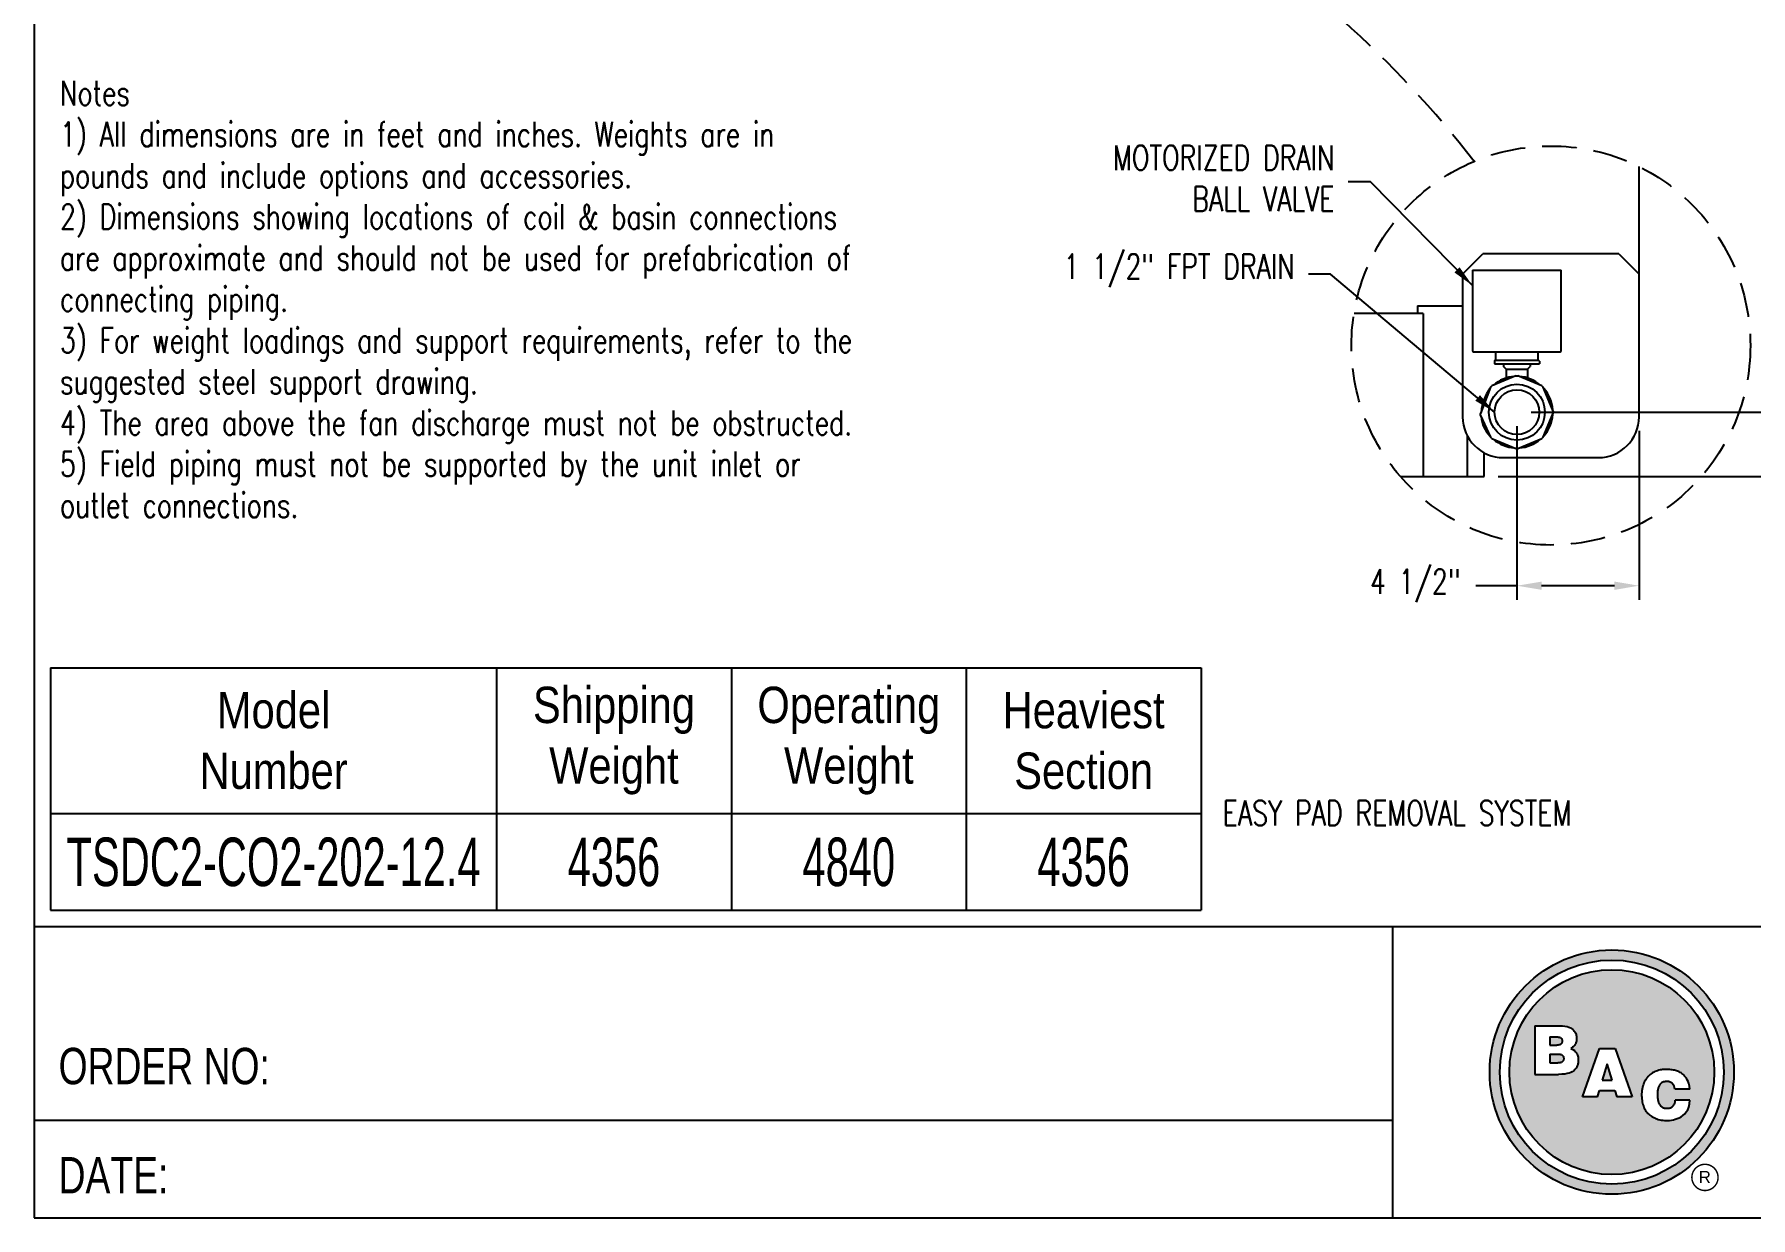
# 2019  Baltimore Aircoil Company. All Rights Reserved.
# Model space of a CAD drawing. Header units: millimetres. Extents: x 16200 to 32328, y 19251 to 29476.
# Drawn here: x 16200.5 to 16516.4, y 19250.6 to 19468.4 of the extents above; entities that cross this region are included whole.
import ezdxf
from ezdxf.enums import TextEntityAlignment as Align

# ---------------------------------------------------------------- set-up
doc = ezdxf.new("R2010")
doc.units = ezdxf.units.MM
doc.header["$LTSCALE"] = 5
doc.linetypes.add('HIDDEN', pattern=[9.525, 6.35, -3.175])
for name, color, linetype in [('PAD-REMOVAL', 3, 'Continuous'), ('RECIRCULATION-CONTROL', 3, 'Continuous'), ('TEXT', 4, 'Continuous')]:
    doc.layers.add(name, color=color, linetype=linetype)
doc.styles.add('BAC', font='swissk.ttf')
doc.styles.add('BACtblk', font='swisscl.ttf')
doc.styles.add('BACtblkBold', font='swissck.ttf')
doc.styles.add('SUBMITTAL', font='romans.shx', dxfattribs={"width": 0.75})
doc.styles.add('SUBTTF', font='ARIALN.TTF')
doc.dimstyles.new('SUBMITTAL', dxfattribs={"dimtxt": 0.09375, "dimasz": 0.09375, "dimexe": 0.03125, "dimexo": 0.0625, "dimgap": 0.0625, "dimtad": 0, "dimdec": 4, "dimzin": 4, "dimdsep": 46, "dimlunit": 4, "dimtxsty": 'SUBMITTAL', "dimcen": 0.09375, "dimclre": 6, "dimadec": 0, "dimazin": 0, "dimtfac": 1, "dimtdec": 0, "dimtofl": 0, "dimtmove": 0, "dimatfit": 3, "dimfxl": 0, "dimfrac": 2, "dimtolj": 1, "dimtzin": 4, "dimarcsym": 0})

# ---------------------------------------------------------------- blocks, each defined once
blk = doc.blocks.new('BORDER')
for p, q in [((0, 1), (0, 0)), ((0, 0), (1, 0))]:
    blk.add_line(p, q)
blk = doc.blocks.new('model weights')
for p, q in [((3, 43), (3, 3)), ((3, 43), (192.92, 43)), ((76.62, 43), (76.62, 3)), ((115.38, 43), (115.38, 3)), ((154.15, 43), (154.15, 3)), ((192.92, 43), (192.92, 3)), ((3, 19), (192.92, 19)), ((3, 3), (192.92, 3))]:
    blk.add_line(p, q)
at = {"layer": 'TEXT', "char_height": 6, "attachment_point": 5, "style": 'SUBTTF'}
for s, insert, width in [('Shipping\\PWeight', (96, 31), 52.9286), ('Operating\\PWeight', (134.77, 31), 52.9286), ('Model\\PNumber', (39.81, 31), 32.4424), ('Heaviest\\PSection', (173.54, 31), 52.9286)]:
    blk.add_mtext(s, dxfattribs=dict(at, insert=insert, width=width))
at = {"layer": 'TEXT', "style": 'SUBTTF', "width": 0.75}
for tag, p in [('MODELNUM', (39.81, 11)), ('SHIPWEIGHT', (96, 11)), ('OPWEIGHT', (134.77, 11)), ('HVYWEIGHT', (173.54, 11))]:
    blk.add_attdef(tag, text='', height=8, dxfattribs=at).set_placement(p, align=Align.MIDDLE_CENTER)
blk = doc.blocks.new('*D49')
at = {"layer": 'RECIRCULATION-CONTROL', "color": 6, "lineweight": -2}
for p, q in [((16473.36, 19396.26), (16473.36, 19364.32)), ((16495.86, 19395.4), (16495.86, 19364.32))]:
    blk.add_line(p, q, dxfattribs=at)
at = {"layer": 'RECIRCULATION-CONTROL', "color": 3, "lineweight": -2}
for p, q in [((16473.36, 19366.92), (16465.78, 19366.92)), ((16491.31, 19366.92), (16477.91, 19366.92))]:
    blk.add_line(p, q, dxfattribs=at)
at = {"layer": 'RECIRCULATION-CONTROL', "color": 3}
for points in [[(16477.91, 19367.68), (16477.91, 19366.16), (16473.36, 19366.92)], [(16491.31, 19367.68), (16491.31, 19366.16), (16495.86, 19366.92)]]:
    blk.add_solid(points, dxfattribs=at)
at = {"layer": 'RECIRCULATION-CONTROL', "color": 3, "insert": (16454.65, 19366.92), "char_height": 4.55, "attachment_point": 5, "style": 'SUBMITTAL'}
blk.add_mtext('\\A1;4 1/2"', dxfattribs=at)
blk = doc.blocks.new('*D50')
at = {"layer": 'RECIRCULATION-CONTROL', "color": 3, "lineweight": -2}
for p, q in [((16530, 19403.41), (16530, 19410.99)), ((16530, 19382.48), (16530, 19377.93))]:
    blk.add_line(p, q, dxfattribs=at)
at = {"layer": 'RECIRCULATION-CONTROL', "color": 6, "lineweight": -2}
for p, q in [((16475.96, 19398.86), (16532.6, 19398.86)), ((16469.93, 19387.03), (16532.6, 19387.03))]:
    blk.add_line(p, q, dxfattribs=at)
at = {"layer": 'RECIRCULATION-CONTROL', "color": 3}
for points in [[(16529.24, 19403.41), (16530.76, 19403.41), (16530, 19398.86)], [(16529.24, 19382.48), (16530.76, 19382.48), (16530, 19387.03)]]:
    blk.add_solid(points, dxfattribs=at)
at = {"layer": 'RECIRCULATION-CONTROL', "color": 3, "insert": (16530, 19422.13), "char_height": 4.55, "attachment_point": 5, "rotation": 90, "style": 'SUBMITTAL'}
blk.add_mtext('\\A1;2 3/8"', dxfattribs=at)
blk = doc.blocks.new('bacstblk')
h = blk.add_hatch(color=150)
h.dxf.hatch_style = 1
h.paths.add_polyline_path([(3.7506, 0.375, 1), (4.3799, 0.375, 1)])
h.paths.add_polyline_path([(4.3539, 0.375, -1), (3.7765, 0.375, -1)], flags=16)
h.paths.add_polyline_path([(4.3291, 0.375, -1), (3.8014, 0.375, -1)], flags=0)
h.paths.add_polyline_path([(3.943, 0.4942), (3.9603, 0.4889), (3.9714, 0.4784), (3.9755, 0.4618), (3.9722, 0.4467), (3.9609, 0.436), (3.974, 0.427), (3.9786, 0.415), (3.9789, 0.3973), (3.9729, 0.3838), (3.9613, 0.374), (3.9476, 0.3704), (3.9345, 0.3692), (3.8665, 0.3692), (3.8665, 0.4942)], flags=0)
h.paths.add_polyline_path([(4.0335, 0.4361), (4.0742, 0.4361), (4.1177, 0.3111), (4.0779, 0.3111), (4.0731, 0.3277), (4.0333, 0.3277), (4.0286, 0.3111), (3.9895, 0.3111)], flags=0)
h.paths.add_polyline_path([(4.1681, 0.3721), (4.1826, 0.3792), (4.1988, 0.3822), (4.2152, 0.3818), (4.233, 0.3787), (4.246, 0.3717), (4.2575, 0.3605), (4.2641, 0.3456), (4.266, 0.3315), (4.2275, 0.3315), (4.227, 0.3353), (4.2262, 0.3385), (4.2251, 0.3412), (4.2237, 0.3434), (4.2223, 0.3451), (4.2207, 0.3465), (4.2191, 0.3476), (4.2174, 0.3485), (4.2158, 0.3493), (4.2143, 0.3499), (4.2128, 0.3503), (4.2112, 0.3506), (4.2097, 0.3509), (4.2082, 0.351), (4.2066, 0.351), (4.205, 0.3509), (4.2033, 0.3507), (4.2016, 0.3504), (4.1999, 0.3501), (4.1982, 0.3496), (4.1965, 0.3489), (4.1949, 0.3482), (4.1933, 0.3472), (4.1919, 0.3461), (4.1905, 0.3449), (4.1893, 0.3434), (4.1882, 0.3418), (4.1873, 0.3401), (4.1864, 0.3384), (4.1856, 0.3365), (4.185, 0.3347), (4.1844, 0.3328), (4.184, 0.3309), (4.1836, 0.329), (4.1833, 0.3272), (4.1831, 0.3253), (4.183, 0.3234), (4.1829, 0.3216), (4.1828, 0.3197), (4.1828, 0.3178), (4.1828, 0.3158), (4.1829, 0.3139), (4.1829, 0.3119), (4.1831, 0.31), (4.1832, 0.308), (4.1834, 0.3061), (4.1837, 0.3043), (4.184, 0.3025), (4.1844, 0.3007), (4.1848, 0.299), (4.1853, 0.2974), (4.1859, 0.2959), (4.1865, 0.2944), (4.1872, 0.293), (4.188, 0.2917), (4.1889, 0.2904), (4.1899, 0.2893), (4.1909, 0.2882), (4.192, 0.2871), (4.1932, 0.2862), (4.1944, 0.2853), (4.1956, 0.2846), (4.1969, 0.2839), (4.1981, 0.2834), (4.1994, 0.2829), (4.2007, 0.2825), (4.2019, 0.2822), (4.2032, 0.282), (4.2045, 0.2819), (4.2057, 0.2818), (4.207, 0.2818), (4.2083, 0.2818), (4.2096, 0.2819), (4.211, 0.282), (4.2123, 0.2821), (4.2137, 0.2824), (4.2151, 0.2828), (4.2165, 0.2833), (4.2179, 0.284), (4.2194, 0.2848), (4.2209, 0.2858), (4.2224, 0.2871), (4.2239, 0.2886), (4.2252, 0.2905), (4.2264, 0.2927), (4.2274, 0.2954), (4.2282, 0.2986), (4.2286, 0.3024), (4.2667, 0.3024), (4.2652, 0.2888), (4.2582, 0.2721), (4.2446, 0.26), (4.229, 0.2531), (4.2146, 0.2503), (4.1987, 0.2502), (4.1812, 0.2537), (4.1655, 0.2618), (4.1537, 0.2735), (4.1468, 0.2865), (4.1431, 0.3002), (4.1418, 0.3168), (4.1433, 0.3339), (4.1484, 0.3494), (4.1569, 0.3625)], flags=0)
h = blk.add_hatch(color=150)
h.dxf.hatch_style = 1
h.paths.add_polyline_path([(3.8014, 0.375, 1), (4.3291, 0.375, 1)])
h.paths.add_polyline_path([(4.0742, 0.4361), (4.1177, 0.3111), (4.0779, 0.3111), (4.0731, 0.3277), (4.0333, 0.3277), (4.0286, 0.3111), (3.9895, 0.3111), (4.0335, 0.4361)], flags=16)
h.paths.add_polyline_path([(3.974, 0.427), (3.9786, 0.415), (3.9789, 0.3973), (3.9729, 0.3838), (3.9613, 0.374), (3.9476, 0.3704), (3.9345, 0.3692), (3.8665, 0.3692), (3.8665, 0.4942), (3.943, 0.4942), (3.9603, 0.4889), (3.9714, 0.4784), (3.9755, 0.4618), (3.9722, 0.4467), (3.9609, 0.436)], flags=16)
h.paths.add_polyline_path([(4.266, 0.3315), (4.2275, 0.3315), (4.227, 0.3353), (4.2262, 0.3385), (4.2251, 0.3412), (4.2237, 0.3434), (4.2223, 0.3451), (4.2207, 0.3465), (4.2191, 0.3476), (4.2174, 0.3485), (4.2158, 0.3493), (4.2143, 0.3499), (4.2128, 0.3503), (4.2112, 0.3506), (4.2097, 0.3509), (4.2082, 0.351), (4.2066, 0.351), (4.205, 0.3509), (4.2033, 0.3507), (4.2016, 0.3504), (4.1999, 0.3501), (4.1982, 0.3496), (4.1965, 0.3489), (4.1949, 0.3482), (4.1933, 0.3472), (4.1919, 0.3461), (4.1905, 0.3449), (4.1893, 0.3434), (4.1882, 0.3418), (4.1873, 0.3401), (4.1864, 0.3384), (4.1856, 0.3365), (4.185, 0.3347), (4.1844, 0.3328), (4.184, 0.3309), (4.1836, 0.329), (4.1833, 0.3272), (4.1831, 0.3253), (4.183, 0.3234), (4.1829, 0.3216), (4.1828, 0.3197), (4.1828, 0.3178), (4.1828, 0.3158), (4.1829, 0.3139), (4.1829, 0.3119), (4.1831, 0.31), (4.1832, 0.308), (4.1834, 0.3061), (4.1837, 0.3043), (4.184, 0.3025), (4.1844, 0.3007), (4.1848, 0.299), (4.1853, 0.2974), (4.1859, 0.2959), (4.1865, 0.2944), (4.1872, 0.293), (4.188, 0.2917), (4.1889, 0.2904), (4.1899, 0.2893), (4.1909, 0.2882), (4.192, 0.2871), (4.1932, 0.2862), (4.1944, 0.2853), (4.1956, 0.2846), (4.1969, 0.2839), (4.1981, 0.2834), (4.1994, 0.2829), (4.2007, 0.2825), (4.2019, 0.2822), (4.2032, 0.282), (4.2045, 0.2819), (4.2057, 0.2818), (4.207, 0.2818), (4.2083, 0.2818), (4.2096, 0.2819), (4.211, 0.282), (4.2123, 0.2821), (4.2137, 0.2824), (4.2151, 0.2828), (4.2165, 0.2833), (4.2179, 0.284), (4.2194, 0.2848), (4.2209, 0.2858), (4.2224, 0.2871), (4.2239, 0.2886), (4.2252, 0.2905), (4.2264, 0.2927), (4.2274, 0.2954), (4.2282, 0.2986), (4.2286, 0.3024), (4.2667, 0.3024), (4.2652, 0.2888), (4.2582, 0.2721), (4.2446, 0.26), (4.229, 0.2531), (4.2146, 0.2503), (4.1987, 0.2502), (4.1812, 0.2537), (4.1655, 0.2618), (4.1537, 0.2735), (4.1468, 0.2865), (4.1431, 0.3002), (4.1418, 0.3168), (4.1433, 0.3339), (4.1484, 0.3494), (4.1569, 0.3625), (4.1681, 0.3721), (4.1826, 0.3792), (4.1988, 0.3822), (4.2152, 0.3818), (4.233, 0.3787), (4.246, 0.3717), (4.2575, 0.3605), (4.2641, 0.3456)], flags=16)
h = blk.add_hatch(color=150)
h.dxf.hatch_style = 1
h.paths.add_polyline_path([(3.9339, 0.4471), (3.9348, 0.4479), (3.9355, 0.4488), (3.936, 0.4497), (3.9364, 0.4506), (3.9368, 0.4515), (3.937, 0.4524), (3.9372, 0.4533), (3.9373, 0.4542), (3.9373, 0.4552), (3.9373, 0.4561), (3.9372, 0.457), (3.937, 0.458), (3.9368, 0.4589), (3.9365, 0.4598), (3.9362, 0.4606), (3.9358, 0.4615), (3.9352, 0.4622), (3.9346, 0.4629), (3.9339, 0.4635), (3.933, 0.464), (3.932, 0.4645), (3.9308, 0.4648), (3.9294, 0.4651), (3.9277, 0.4654), (3.9258, 0.4656), (3.9236, 0.4658), (3.921, 0.4659), (3.9054, 0.4659), (3.9054, 0.4445), (3.9237, 0.4445), (3.9267, 0.4447), (3.9292, 0.4452), (3.9312, 0.4457), (3.9327, 0.4464)])
h.paths.add_polyline_path([(3.9412, 0.4083), (3.9413, 0.4092), (3.9413, 0.4102), (3.9412, 0.4112), (3.9411, 0.4122), (3.941, 0.4132), (3.9407, 0.4142), (3.9403, 0.4152), (3.9398, 0.4161), (3.9393, 0.417), (3.9385, 0.4178), (3.9377, 0.4186), (3.9366, 0.4193), (3.9354, 0.42), (3.9339, 0.4205), (3.932, 0.4209), (3.9299, 0.4213), (3.9273, 0.4215), (3.9243, 0.4215), (3.9054, 0.4215), (3.9054, 0.3986), (3.9265, 0.3986), (3.9293, 0.3988), (3.9317, 0.3992), (3.9336, 0.3997), (3.9352, 0.4002), (3.9365, 0.4008), (3.9376, 0.4015), (3.9384, 0.4023), (3.9391, 0.403), (3.9396, 0.4038), (3.9401, 0.4047), (3.9405, 0.4055), (3.9408, 0.4064), (3.941, 0.4073)])
h.paths.add_polyline_path([(4.0534, 0.3968), (4.0405, 0.3539), (4.0658, 0.3539)])
for p, q in [((0, 0.75), (10, 0.75)), ((3.5, 0.75), (3.5, 0)), ((3.5, 0.25), (0, 0.25))]:
    blk.add_line(p, q)
at = {"color": 150}
for p, q in [((3.8665, 0.4942), (3.9302, 0.4942)), ((3.8665, 0.4942), (3.8665, 0.3692)), ((3.9054, 0.4659), (3.9054, 0.4445)), ((3.9054, 0.4659), (3.921, 0.4659)), ((3.9054, 0.4445), (3.9237, 0.4445)), ((3.9054, 0.4215), (3.9054, 0.3986)), ((3.9054, 0.4215), (3.9243, 0.4215)), ((3.9054, 0.3986), (3.9265, 0.3986)), ((3.9895, 0.3111), (4.0335, 0.4361)), ((4.0335, 0.4361), (4.0742, 0.4361)), ((4.0742, 0.4361), (4.1177, 0.3111)), ((3.8665, 0.3692), (3.9279, 0.3692)), ((4.0534, 0.3968), (4.0405, 0.3539)), ((4.0405, 0.3539), (4.0658, 0.3539)), ((4.0658, 0.3539), (4.0534, 0.3968)), ((4.0286, 0.3111), (3.9895, 0.3111)), ((4.0286, 0.3111), (4.0333, 0.3277)), ((4.0333, 0.3277), (4.0731, 0.3277)), ((4.0731, 0.3277), (4.0779, 0.3111)), ((4.1177, 0.3111), (4.0779, 0.3111)), ((4.266, 0.3315), (4.2275, 0.3315)), ((4.2667, 0.3024), (4.2286, 0.3024))]:
    blk.add_line(p, q, dxfattribs=at)
for points in [[(3.9302, 0.4942), (3.9378, 0.494), (3.9442, 0.4933), (3.9498, 0.4922), (3.9544, 0.4907), (3.9584, 0.489), (3.9617, 0.4871), (3.9644, 0.4851), (3.9666, 0.4829), (3.9685, 0.4808), (3.97, 0.4786), (3.9713, 0.4764), (3.9722, 0.4742), (3.973, 0.4719), (3.9735, 0.4697), (3.9739, 0.4675), (3.9742, 0.4654), (3.9744, 0.4632), (3.9744, 0.4611), (3.9744, 0.459), (3.9743, 0.4569), (3.974, 0.4548), (3.9735, 0.4529), (3.9729, 0.4509), (3.9722, 0.449), (3.9712, 0.4471), (3.97, 0.4454), (3.9687, 0.4436), (3.9672, 0.442), (3.9655, 0.4404), (3.9637, 0.4389), (3.9617, 0.4374), (3.9595, 0.4361)], [(3.921, 0.4659), (3.9236, 0.4658), (3.9258, 0.4656), (3.9277, 0.4654), (3.9294, 0.4651), (3.9308, 0.4648), (3.932, 0.4645), (3.933, 0.464), (3.9339, 0.4635), (3.9346, 0.4629), (3.9352, 0.4622), (3.9358, 0.4615), (3.9362, 0.4606), (3.9365, 0.4598), (3.9368, 0.4589), (3.937, 0.458), (3.9372, 0.457), (3.9373, 0.4561), (3.9373, 0.4552), (3.9373, 0.4542), (3.9372, 0.4533), (3.937, 0.4524), (3.9368, 0.4515), (3.9364, 0.4506), (3.936, 0.4497), (3.9355, 0.4488), (3.9348, 0.4479), (3.9339, 0.4471), (3.9327, 0.4464), (3.9312, 0.4457), (3.9292, 0.4452), (3.9267, 0.4447), (3.9237, 0.4445)], [(3.9243, 0.4215), (3.9273, 0.4215), (3.9299, 0.4213), (3.932, 0.4209), (3.9339, 0.4205), (3.9354, 0.42), (3.9366, 0.4193), (3.9377, 0.4186), (3.9385, 0.4178), (3.9393, 0.417), (3.9398, 0.4161), (3.9403, 0.4152), (3.9407, 0.4142), (3.941, 0.4132), (3.9411, 0.4122), (3.9412, 0.4112), (3.9413, 0.4102), (3.9413, 0.4092), (3.9412, 0.4083), (3.941, 0.4073), (3.9408, 0.4064), (3.9405, 0.4055), (3.9401, 0.4047), (3.9396, 0.4038), (3.9391, 0.403), (3.9384, 0.4023), (3.9376, 0.4015), (3.9365, 0.4008), (3.9352, 0.4002), (3.9336, 0.3997), (3.9317, 0.3992), (3.9293, 0.3988), (3.9265, 0.3986)], [(3.9595, 0.4361), (3.9648, 0.4333), (3.9689, 0.4305), (3.972, 0.4276), (3.9744, 0.4247), (3.976, 0.4218), (3.9771, 0.4188), (3.9778, 0.416), (3.9783, 0.4132), (3.9786, 0.4106), (3.9787, 0.408), (3.9787, 0.4056), (3.9787, 0.4033), (3.9785, 0.401), (3.9782, 0.3989), (3.9778, 0.3968), (3.9773, 0.3948), (3.9767, 0.3928), (3.976, 0.3909), (3.9752, 0.389), (3.9742, 0.3871), (3.973, 0.3852), (3.9716, 0.3834), (3.9699, 0.3815), (3.968, 0.3796), (3.9657, 0.3777), (3.963, 0.3758), (3.9596, 0.374), (3.9555, 0.3724), (3.9504, 0.3711), (3.9442, 0.3701), (3.9367, 0.3694), (3.9279, 0.3692)], [(4.266, 0.3315), (4.265, 0.339), (4.2636, 0.3453), (4.2619, 0.3507), (4.2598, 0.3552), (4.2576, 0.3591), (4.2553, 0.3623), (4.2528, 0.365), (4.2504, 0.3674), (4.2481, 0.3694), (4.2458, 0.3712), (4.2436, 0.3728), (4.2413, 0.3742), (4.2391, 0.3754), (4.2368, 0.3765), (4.2344, 0.3774), (4.2319, 0.3783), (4.2294, 0.379), (4.2267, 0.3797), (4.2239, 0.3803), (4.2211, 0.3808), (4.2181, 0.3812), (4.2151, 0.3816), (4.212, 0.3818), (4.2089, 0.382), (4.2058, 0.382), (4.2026, 0.382), (4.1994, 0.3818), (4.1962, 0.3815), (4.1929, 0.3811), (4.1896, 0.3805), (4.1863, 0.3797), (4.183, 0.3787), (4.1797, 0.3776), (4.1765, 0.3762), (4.1732, 0.3746), (4.1701, 0.3729), (4.167, 0.3709), (4.164, 0.3686), (4.1612, 0.3662), (4.1585, 0.3636), (4.156, 0.3607), (4.1537, 0.3576), (4.1516, 0.3543), (4.1497, 0.3509), (4.148, 0.3472), (4.1465, 0.3435), (4.1452, 0.3396), (4.1441, 0.3355), (4.1433, 0.3314), (4.1427, 0.3272), (4.1423, 0.3229), (4.1421, 0.3187), (4.1421, 0.3145), (4.1423, 0.3103), (4.1426, 0.3063), (4.1431, 0.3024), (4.1437, 0.2986), (4.1445, 0.295), (4.1454, 0.2916), (4.1465, 0.2883), (4.1477, 0.2852), (4.149, 0.2822), (4.1506, 0.2793), (4.1523, 0.2765), (4.1541, 0.2738), (4.1562, 0.2713), (4.1584, 0.2688), (4.1607, 0.2665), (4.1633, 0.2643), (4.1659, 0.2623), (4.1687, 0.2604), (4.1717, 0.2586), (4.1748, 0.257), (4.178, 0.2556), (4.1814, 0.2543), (4.185, 0.2532), (4.1887, 0.2522), (4.1925, 0.2514), (4.1965, 0.2509), (4.2007, 0.2504), (4.2051, 0.2502), (4.2096, 0.2502), (4.2142, 0.2505), (4.219, 0.2511), (4.2238, 0.2521), (4.2287, 0.2534), (4.2337, 0.2551), (4.2387, 0.2573), (4.2437, 0.2601), (4.2485, 0.2634), (4.2531, 0.2675), (4.2572, 0.2724), (4.2608, 0.2782), (4.2637, 0.2851), (4.2657, 0.2931), (4.2667, 0.3024)], [(4.2275, 0.3315), (4.227, 0.3353), (4.2262, 0.3385), (4.2251, 0.3412), (4.2237, 0.3434), (4.2223, 0.3451), (4.2207, 0.3465), (4.2191, 0.3476), (4.2174, 0.3485), (4.2158, 0.3493), (4.2143, 0.3499), (4.2128, 0.3503), (4.2112, 0.3506), (4.2097, 0.3509), (4.2082, 0.351), (4.2066, 0.351), (4.205, 0.3509), (4.2033, 0.3507), (4.2016, 0.3504), (4.1999, 0.3501), (4.1982, 0.3496), (4.1965, 0.3489), (4.1949, 0.3482), (4.1933, 0.3472), (4.1919, 0.3461), (4.1905, 0.3449), (4.1893, 0.3434), (4.1882, 0.3418), (4.1873, 0.3401), (4.1864, 0.3384), (4.1856, 0.3365), (4.185, 0.3347), (4.1844, 0.3328), (4.184, 0.3309), (4.1836, 0.329), (4.1833, 0.3272), (4.1831, 0.3253), (4.183, 0.3234), (4.1829, 0.3216), (4.1828, 0.3197), (4.1828, 0.3178), (4.1828, 0.3158), (4.1829, 0.3139), (4.1829, 0.3119), (4.1831, 0.31), (4.1832, 0.308), (4.1834, 0.3061), (4.1837, 0.3043), (4.184, 0.3025), (4.1844, 0.3007), (4.1848, 0.299), (4.1853, 0.2974), (4.1859, 0.2959), (4.1865, 0.2944), (4.1872, 0.293), (4.188, 0.2917), (4.1889, 0.2904), (4.1899, 0.2893), (4.1909, 0.2882), (4.192, 0.2871), (4.1932, 0.2862), (4.1944, 0.2853), (4.1956, 0.2846), (4.1969, 0.2839), (4.1981, 0.2834), (4.1994, 0.2829), (4.2007, 0.2825), (4.2019, 0.2822), (4.2032, 0.282), (4.2045, 0.2819), (4.2057, 0.2818), (4.207, 0.2818), (4.2083, 0.2818), (4.2096, 0.2819), (4.211, 0.282), (4.2123, 0.2821), (4.2137, 0.2824), (4.2151, 0.2828), (4.2165, 0.2833), (4.2179, 0.284), (4.2194, 0.2848), (4.2209, 0.2858), (4.2224, 0.2871), (4.2239, 0.2886), (4.2252, 0.2905), (4.2264, 0.2927), (4.2274, 0.2954), (4.2282, 0.2986), (4.2286, 0.3024)]]:
    blk.add_lwpolyline(points, dxfattribs=at)
for radius in [0.3147, 0.2887, 0.2639]:
    blk.add_circle((4.0652, 0.375), radius, dxfattribs=at)
at = {"layer": 'TEXT', "color": 150, "linetype": 'Continuous', "const_width": 0.00375}
blk.add_lwpolyline([(4.2715, 0.1037, 1), (4.339, 0.1037, 1)], format="xyb", close=True, dxfattribs=at)
at = {"layer": 'TEXT', "color": 4, "style": 'BACtblk'}
for s, p in [('ORDER NO:', (0.0625, 0.3438)), ('DATE:', (0.0625, 0.0625))]:
    blk.add_text(s, height=0.09375, dxfattribs=at).set_placement(p)
at = {"layer": 'TEXT', "color": 150, "linetype": 'Continuous', "style": 'BAC'}
blk.add_text('R', height=0.0312, dxfattribs=at).set_placement((4.2891, 0.0891))
at = {"layer": 'TEXT', "color": 4, "style": 'BACtblkBold'}
for tag, height, p in [('MODEL1', 0.1094, (8.25, 0.5715)), ('MODEL2', 0.1094, (8.25, 0.384)), ('DWGNUM', 0.1406, (8.0938, 0.0312))]:
    blk.add_attdef(tag, text='', height=height, dxfattribs=at).set_placement(p, align=Align.CENTER)
for tag, p in [('DESC', (0.0625, 0.5312)), ('ORDER', (0.9643, 0.3438)), ('DATE', (0.5402, 0.0625))]:
    blk.add_attdef(tag, p, '', height=0.125, dxfattribs=at)
blk.add_attdef('REV', text='', height=0.1562, dxfattribs=at).set_placement((9.8438, 0.1562), align=Align.MIDDLE)
at = {"layer": 'TEXT', "color": 4, "style": 'BACtblk', "flags": 1}
blk.add_attdef('DWGBY', (2.0402, 0.0625), '', height=0.0938, dxfattribs=at)

msp = doc.modelspace()

# ---------------------------------------------------------------- linework, layer by layer
at = {"layer": 'RECIRCULATION-CONTROL'}
for p, q in [((16495.8632, 19418.4312), (16495.8632, 19444.0527)), ((16463.3632, 19424.2526), (16467.1132, 19428.0026)), ((16492.1132, 19428.0026), (16467.1132, 19428.0026)), ((16492.1132, 19428.0026), (16495.8632, 19424.2526)), ((16463.3632, 19424.2526), (16463.3632, 19398.0026)), ((16465.1939, 19424.9948), (16465.1939, 19410.1385)), ((16465.1939, 19424.9948), (16481.5325, 19424.9948)), ((16481.5325, 19410.1385), (16481.5325, 19424.9948)), ((16495.8632, 19398.0026), (16495.8632, 19424.2526)), ((16455.0904, 19418.4312), (16455.0904, 19417.0351)), ((16455.0904, 19418.4312), (16463.3632, 19418.4312)), ((16456.0834, 19417.0334), (16443.3745, 19417.0334)), ((16456.0834, 19417.0334), (16456.0834, 19387.0334)), ((16465.3908, 19409.9416), (16481.3356, 19409.9416)), ((16469.2293, 19408.2684), (16469.2293, 19407.7763)), ((16469.2293, 19407.7763), (16477.4971, 19407.7763)), ((16477.3986, 19408.3668), (16469.3278, 19408.3668)), ((16469.4262, 19409.9416), (16469.4262, 19408.3668)), ((16470.9026, 19407.6778), (16470.8041, 19407.7763)), ((16475.8238, 19407.6778), (16475.9223, 19407.7763)), ((16477.3002, 19408.3668), (16477.3002, 19409.9416)), ((16477.4971, 19408.2684), (16477.4971, 19407.7763)), ((16473.1813, 19405.5505), (16468.7615, 19403.7197)), ((16470.9026, 19407.6778), (16470.9026, 19407.2841)), ((16471.3947, 19406.792), (16470.9026, 19407.2841)), ((16471.3947, 19406.792), (16475.3317, 19406.792)), ((16471.3947, 19406.792), (16471.3947, 19405.2281)), ((16473.1813, 19405.5505), (16473.5451, 19405.5505)), ((16477.9649, 19403.7197), (16473.5451, 19405.5505)), ((16475.3317, 19406.792), (16475.8238, 19407.2841)), ((16475.3317, 19406.792), (16475.3317, 19405.2281)), ((16475.8238, 19407.6778), (16475.8238, 19407.2841)), ((16468.5043, 19403.4625), (16466.6736, 19398.6077)), ((16468.5043, 19403.4625), (16468.6329, 19403.5911)), ((16468.6329, 19403.5911), (16468.7615, 19403.7197)), ((16477.9649, 19403.7197), (16478.0935, 19403.5911)), ((16478.0935, 19403.5911), (16478.2221, 19403.4625)), ((16480.0528, 19399.0427), (16478.2221, 19403.4625)), ((16466.6736, 19398.244), (16466.6736, 19398.6077)), ((16478.2221, 19394.2592), (16480.0528, 19398.679)), ((16480.0528, 19399.0427), (16480.0528, 19398.679)), ((16466.6736, 19398.244), (16468.5043, 19394.2592)), ((16464.2084, 19394.5438), (16464.2084, 19387.0334)), ((16468.7615, 19394.002), (16468.5043, 19394.2592)), ((16468.7615, 19394.002), (16473.1813, 19392.1712)), ((16473.5451, 19392.1712), (16473.1813, 19392.1712)), ((16473.5451, 19392.1712), (16477.9649, 19394.002)), ((16478.0935, 19394.1306), (16477.9649, 19394.002)), ((16478.2221, 19394.2592), (16478.0935, 19394.1306)), ((16467.3334, 19387.0334), (16467.3334, 19391.3852)), ((16470.8632, 19390.5026), (16488.3632, 19390.5026)), ((16451.9078, 19387.0334), (16467.3334, 19387.0334))]:
    msp.add_line(p, q, dxfattribs=at)
at = {"layer": 'RECIRCULATION-CONTROL', "linetype": 'HIDDEN', "ltscale": 0.2}
msp.add_circle((16479.6132, 19411.1276), 36.7168, dxfattribs=at)
at = {"layer": 'RECIRCULATION-CONTROL'}
for radius in [5.1476, 4.1142]:
    msp.add_circle((16473.3632, 19398.8609), radius, dxfattribs=at)
at = {"layer": 'RECIRCULATION-CONTROL', "linetype": 'HIDDEN', "ltscale": 0.2}
msp.add_arc((16310.9081, 19325.2533), 195.5466, 37.767853, 79.239965, dxfattribs=at)
at = {"layer": 'RECIRCULATION-CONTROL'}
for centre, radius, start, end in [((16465.3908, 19410.1385), 0.1969, 180, 270), ((16469.3278, 19408.2684), 0.0984, 90, 180), ((16477.3986, 19408.2684), 0.0984, 0, 90), ((16481.3356, 19410.1385), 0.1969, 270, 0), ((16473.3632, 19398.8609), 6.5945, 93.898704, 131.101296), ((16471.001, 19405.2281), 0.3937, 348.905425, 0), ((16473.3632, 19398.8609), 6.5945, 48.898704, 86.101296), ((16475.7254, 19405.2281), 0.3937, 180, 191.094578), ((16474.6599, 19398.4011), 7.8901, 142.575277, 176.561725), ((16473.3632, 19398.8609), 6.5945, 3.898704, 41.101296), ((16473.3632, 19398.8609), 6.5945, 318.898704, 356.101296), ((16470.8632, 19398.0026), 7.5, 180, 270), ((16472.2034, 19398.4038), 5.4362, 184.498074, 225.511767), ((16488.3632, 19398.0026), 7.5, 270, 0), ((16473.3632, 19398.8609), 6.5945, 228.898704, 266.101296), ((16473.3632, 19398.8609), 6.5945, 273.898704, 311.101296)]:
    msp.add_arc(centre, radius, start, end, dxfattribs=at)

# ---------------------------------------------------------------- block references
for name, xscale, yscale, zscale in [('BORDER', 714.2857142856968, 535.7142857142726, 714.2857142856968), ('bacstblk', 71.42857142856968, 71.42857142856968, 71.42857142856968)]:
    msp.add_blockref(name, (16200.4572, 19250.6129), dxfattribs=dict(xscale=xscale, yscale=yscale, zscale=zscale))
at = {"xscale": 1.115, "yscale": 1.115, "zscale": 1.115}
msp.add_blockref('model weights', (16200.1122, 19303.8393), dxfattribs=at).add_auto_attribs({'OPWEIGHT': '4840', 'SHIPWEIGHT': '4356', 'MODELNUM': 'TSDC2-CO2-202-12.4', 'HVYWEIGHT': '4356'})

# ---------------------------------------------------------------- texts
at = {"layer": 'PAD-REMOVAL', "insert": (16419.2216, 19325.0913), "char_height": 4.55, "width": 79.371586, "attachment_point": 4, "style": 'SUBMITTAL'}
msp.add_mtext('EASY PAD REMOVAL SYSTEM', dxfattribs=at)
at = {"layer": 'RECIRCULATION-CONTROL', "char_height": 4.55, "attachment_point": 6, "style": 'SUBMITTAL'}
for s, insert, width in [('MOTORIZED DRAIN BALL VALVE', (16439.7914, 19441.9007), 49.496137), ('1 1/2" FPT DRAIN', (16432.4723, 19424.9233), 48.966633)]:
    msp.add_mtext(s, dxfattribs=dict(at, insert=insert, width=width))
at = {"layer": 'TEXT', "color": 4, "insert": (16205.1858, 19459.8717), "char_height": 4.55, "width": 160, "attachment_point": 1, "style": 'SUBMITTAL'}
msp.add_mtext('Notes\\P1) All dimensions are in feet and inches. Weights are in pounds and include options and accessories.\\P2) Dimensions showing locations of coil & basin connections are approximate and should not be used for prefabrication of connecting piping.\\P3) For weight loadings and support requirements, refer to the suggested steel support drawing.\\P4) The area above the fan discharge must not be obstructed.\\P5) Field piping must not be supported by the unit inlet or outlet connections.\\P', dxfattribs=at)

# ---------------------------------------------------------------- dimensions: what is measured, and where the dimension line sits
at = {"layer": 'RECIRCULATION-CONTROL', "color": 3}
dim = msp.add_linear_dim(base=(16530.0019872062, 19387.0333674039), p1=(16473.3631989533, 19398.8608674039), p2=(16467.3333772538, 19387.0333674039), angle=90, dimstyle='SUBMITTAL', override={"dimscale": 65, "dimtxt": 0.07, "dimasz": 0.07, "dimexe": 0.04, "dimexo": 0.04, "dimgap": 0.03125, "dimdec": 3, "dimlfac": 0.2, "dimzin": 3, "dimclrd": 3, "dimclrt": 3, "dimtdec": 3, "dimtix": 1}, dxfattribs=at)
dim.commit()
dim.dimension.update_dxf_attribs({"geometry": '*D50', "text_midpoint": (16530.0019872062, 19422.1254507372), "dimtype": 160})
dim = msp.add_linear_dim(base=(16495.8632, 19366.9183), p1=(16473.3632, 19398.8609), p2=(16495.8632, 19398.0026), dimstyle='SUBMITTAL', override={"dimscale": 65, "dimtxt": 0.07, "dimasz": 0.07, "dimexe": 0.04, "dimexo": 0.04, "dimgap": 0.03125, "dimdec": 3, "dimlfac": 0.2, "dimzin": 3, "dimclrd": 3, "dimclrt": 3, "dimtdec": 3, "dimtix": 1}, dxfattribs=at)
dim.commit()
dim.dimension.update_dxf_attribs({"geometry": '*D49', "text_midpoint": (16454.6486, 19366.9183), "dimtype": 160})

# ---------------------------------------------------------------- leaders
at = {"layer": 'RECIRCULATION-CONTROL', "annotation_type": 0, "has_hookline": 1, "hookline_direction": 1}
for points, text_width in [([(16465.1939, 19422.1463), (16446.3838, 19441.2656), (16442.3112, 19441.2656)], 44.85), ([(16469.249, 19398.8609), (16439.0647, 19424.2881), (16434.9921, 19424.2881)], 47.775)]:
    msp.add_leader(points, dimstyle='SUBMITTAL', override={"dimscale": 58.18, "dimasz": 0.07, "dimgap": 0.03, "dimcen": 4.055284, "dimarcsym": 1}, dxfattribs=dict(at, text_width=text_width))

doc.saveas('drawing.dxf')
